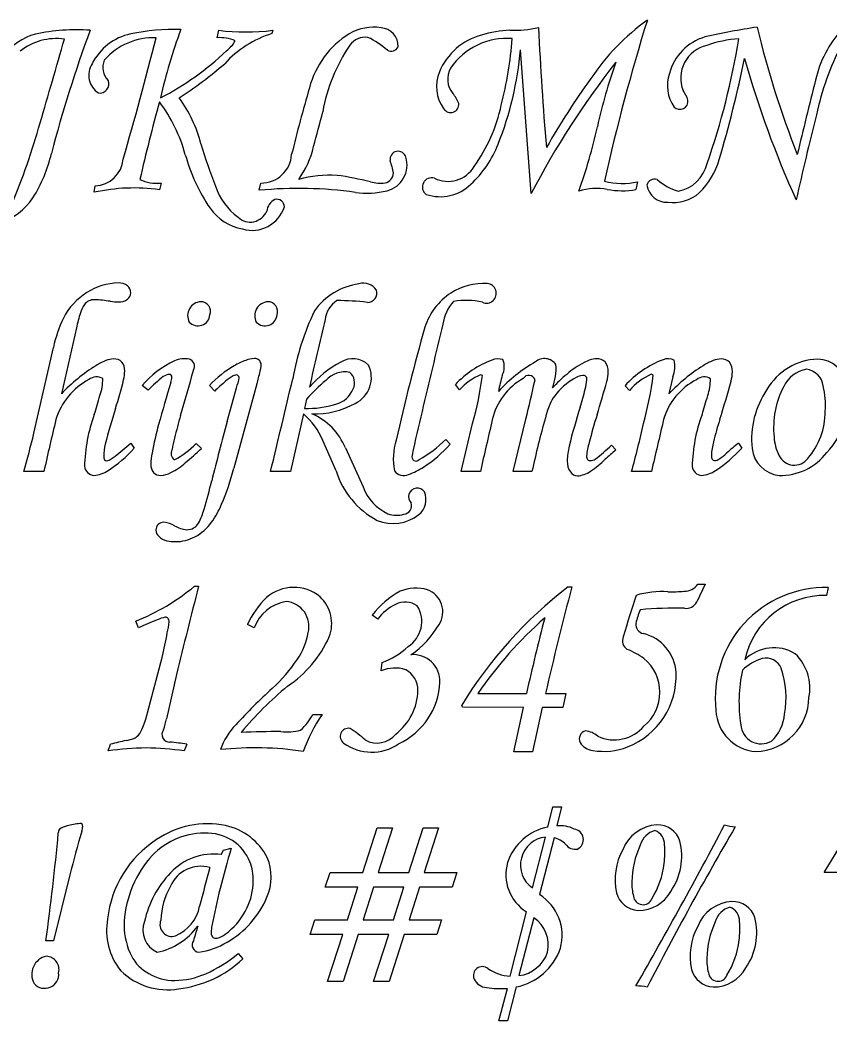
# Model space of a CAD drawing. Extents: x 0 to 16.6, y 0 to 4.
# Drawn here: x 5.77 to 8.82, y 0.127 to 3.891 of the extents above; entities that cross this region are included whole.
import ezdxf

# ---------------------------------------------------------------- set-up
doc = ezdxf.new("R2010")
doc.units = 0
doc.layers.add('WHITE', color=7, linetype='CONTINUOUS')

msp = doc.modelspace()

# ---------------------------------------------------------------- linework, layer by layer
at = {"layer": 'WHITE', "linetype": 'CONTINUOUS'}
for p, q in [((6.511291, 3.824105), (6.517826, 3.852255)), ((6.720909, 3.852255), (6.717893, 3.839688)), ((7.692592, 3.237979), (7.652377, 3.778864)), ((6.301171, 3.277691), (6.294636, 3.252557)), ((6.670138, 3.250546), (6.676171, 3.277691)), ((8.093228, 3.282215), (8.086693, 3.253059)), ((6.04983, 3.243006), (6.052846, 3.267134)), ((5.98222, 2.733131), (5.925919, 2.484806)), ((5.822367, 2.337018), (5.896261, 2.659739)), ((6.584431, 2.556187), (6.571959, 2.552354)), ((6.661342, 2.522507), (6.574378, 2.205316)), ((7.509616, 2.554302), (7.502829, 2.557192)), ((8.151791, 2.555307), (8.14425, 2.558701)), ((8.225456, 2.5489), (8.211107, 2.484806)), ((6.252159, 2.498881), (6.230041, 2.515973)), ((6.502494, 2.49486), (6.483392, 2.516475)), ((6.549244, 2.381254), (6.584431, 2.50793)), ((7.422903, 2.499887), (7.407823, 2.519994)), ((8.062816, 2.497876), (8.045725, 2.51547)), ((6.847836, 2.465705), (6.840296, 2.430517)), ((6.836275, 2.409404), (6.787514, 2.192749)), ((7.429941, 2.192749), (7.472734, 2.373389)), ((7.624478, 2.192749), (7.672602, 2.390088)), ((6.141569, 2.262119), (6.186811, 2.299317)), ((6.186811, 2.299317), (6.19988, 2.280718)), ((6.433124, 2.298814), (6.452729, 2.279713)), ((6.959033, 2.195797), (6.908857, 2.309716)), ((7.37163, 2.313895), (7.388721, 2.295798)), ((8.471998, 2.299317), (8.484565, 2.281221)), ((6.994063, 2.281607), (7.060479, 2.13489)), ((7.994451, 2.29228), (8.01104, 2.274183)), ((5.860068, 2.193251), (5.785169, 2.193251)), ((6.787514, 2.192749), (6.712615, 2.192749)), ((7.501824, 2.192749), (7.429941, 2.192749)), ((7.695859, 2.192749), (7.624478, 2.192749)), ((8.145256, 2.193251), (8.070356, 2.193251)), ((8.347333, 1.76942), (8.315334, 1.702718)), ((8.319686, 1.76942), (8.347333, 1.76942)), ((6.426087, 1.761377), (6.442173, 1.761377)), ((7.831583, 1.758864), (7.845658, 1.758864)), ((8.8098, 1.756853), (8.803768, 1.726692)), ((6.215464, 1.605043), (6.20541, 1.630177)), ((7.115765, 1.63822), (7.095155, 1.652798)), ((6.651288, 1.605043), (6.625651, 1.61761)), ((6.250148, 1.285841), (6.304438, 1.493448)), ((7.128332, 1.44318), (7.131851, 1.474346)), ((6.358997, 1.429785), (6.320754, 1.263178)), ((7.492273, 1.35873), (7.674746, 1.35873)), ((7.74663, 1.35873), (7.823037, 1.35873)), ((7.823037, 1.35873), (7.812481, 1.305948)), ((7.435093, 1.306577), (7.431449, 1.314494)), ((7.663687, 1.305948), (7.435093, 1.306577)), ((7.627494, 1.138555), (7.663687, 1.305948)), ((7.734565, 1.305948), (7.698372, 1.138555)), ((7.812481, 1.305948), (7.734565, 1.305948)), ((6.871965, 1.278803), (6.90665, 1.278803)), ((6.101858, 1.142074), (6.110403, 1.167208)), ((6.397937, 1.167208), (6.387883, 1.142074)), ((7.698372, 1.138555), (7.627494, 1.138555)), ((7.755678, 0.85563), (7.774277, 0.931534)), ((7.774277, 0.931534), (7.806449, 0.931534)), ((7.806449, 0.931534), (7.789358, 0.860656)), ((7.059465, 0.684718), (7.113252, 0.853619)), ((7.113252, 0.853619), (7.171563, 0.853619)), ((7.171563, 0.853619), (7.117776, 0.684718)), ((7.232387, 0.684718), (7.286174, 0.853619)), ((7.286174, 0.853619), (7.344485, 0.853619)), ((7.344485, 0.853619), (7.290195, 0.684718)), ((8.79472, 0.684718), (8.895256, 0.849597)), ((7.697367, 0.62691), (7.74663, 0.818431)), ((7.778801, 0.815415), (7.724009, 0.601776)), ((6.527126, 0.75258), (6.535671, 0.769671)), ((6.535671, 0.769671), (6.564324, 0.776206)), ((6.918211, 0.629423), (6.936811, 0.684718)), ((6.936811, 0.684718), (7.059465, 0.684718)), ((7.117776, 0.684718), (7.232387, 0.684718)), ((7.290195, 0.684718), (7.413352, 0.684718)), ((7.413352, 0.684718), (7.395256, 0.629423)), ((8.85102, 0.684718), (8.79472, 0.684718)), ((5.958091, 0.676173), (5.896764, 0.427848)), ((7.041368, 0.629423), (6.918211, 0.629423)), ((7.002159, 0.506769), (7.041368, 0.629423)), ((7.099679, 0.629423), (7.06047, 0.506769)), ((7.214291, 0.629423), (7.099679, 0.629423)), ((7.175081, 0.506769), (7.214291, 0.629423)), ((7.272602, 0.629423), (7.233392, 0.506769)), ((7.395256, 0.629423), (7.272602, 0.629423)), ((7.613419, 0.29514), (7.674746, 0.537433)), ((6.861409, 0.451474), (6.879505, 0.506769)), ((6.879505, 0.506769), (7.002159, 0.506769)), ((7.06047, 0.506769), (7.175081, 0.506769)), ((7.233392, 0.506769), (7.356047, 0.506769)), ((7.356047, 0.506769), (7.33795, 0.451474)), ((7.702394, 0.514309), (7.646596, 0.297151)), ((5.896764, 0.427848), (5.867608, 0.427848)), ((6.984063, 0.451474), (6.861409, 0.451474)), ((6.92726, 0.275536), (6.984063, 0.451474)), ((7.042374, 0.451474), (6.985571, 0.275536)), ((7.156985, 0.451474), (7.042374, 0.451474)), ((7.100182, 0.275536), (7.156985, 0.451474)), ((7.215296, 0.451474), (7.158493, 0.275536)), ((7.33795, 0.451474), (7.215296, 0.451474)), ((6.590966, 0.380093), (6.608057, 0.359986)), ((6.985571, 0.275536), (6.92726, 0.275536)), ((7.158493, 0.275536), (7.100182, 0.275536)), ((7.571194, 0.126742), (7.603366, 0.249396)), ((7.636543, 0.254926), (7.603366, 0.126742)), ((7.603366, 0.126742), (7.571194, 0.126742))]:
    msp.add_line(p, q, dxfattribs=at)
for centre, radius, start, end in [((8.639398, 3.185513), 0.870185, 125.836788, 146.118637), ((15.371057, 1.637638), 7.583632, 162.714703, 167.452059), ((5.982755, 3.090271), 0.763722, 86.134025, 101.679608), ((10.421669, 2.219212), 4.681485, 159.584226, 165.526182), ((6.343641, 3.11506), 0.740375, 87.567482, 102.248917), ((8.366717, 3.121608), 2.122311, 159.790499, 167.017261), ((6.619368, 4.711796), 0.865518, -96.737389, -83.262611), ((6.837517, 3.455342), 0.402532, 107.288289, 137.637059), ((7.100283, 3.68128), 0.18266, 81.222095, 120.019756), ((7.123498, 3.793155), 0.068804, -2.721029, 86.116431), ((7.634877, 3.409376), 0.444123, 92.855768, 106.890122), ((7.630927, 4.250039), 0.397507, -92.620963, -76.941566), ((17.237285, 4.261385), 9.524886, -177.601729, -174.880232), ((8.995674, 0.913608), 2.985289, 98.728974, 102.566029), ((12.049803, 4.706485), 3.606874, -166.497423, -158.520583), ((9.155045, 3.580644), 0.401329, 137.046379, 167.817816), ((5.891322, 3.620272), 0.22688, 106.16759, 143.98014), ((5.908883, 3.595208), 0.226156, 82.799563, 127.751113), ((-23.462925, 12.142136), 30.555425, -16.421463, -15.805683), ((6.229381, 3.633826), 0.209184, 101.811078, 153.788474), ((6.273397, 3.576203), 0.248071, 87.880616, 138.591642), ((-8.20679, 7.519685), 14.953224, -16.12175, -14.308498), ((6.52377, 3.689992), 0.134692, 65.486156, 95.316038), ((6.472316, 3.874215), 0.123795, -53.196293, -29.879561), ((7.189868, 3.549132), 0.342092, 121.93846, 165.288987), ((7.068827, 3.755877), 0.070515, 82.154731, 145.33613), ((6.952716, 3.555285), 0.298248, 48.07649, 65.06538), ((7.566228, 3.606407), 0.235798, 104.8381, 157.732889), ((7.600283, 3.567945), 0.254007, 85.273948, 145.977842), ((6.239871, 3.917665), 1.384712, -14.514271, -3.999312), ((8.404212, 3.637065), 0.198973, 106.956819, 164.537362), ((8.51109, 3.336506), 0.485518, 94.409885, 109.02278), ((5.770068, 4.259884), 2.739146, -19.357372, -9.228829), ((5.821213, 4.530184), 1.046982, -62.869471, -46.154177), ((7.536584, 3.436159), 0.637098, 145.61252, 170.055312), ((7.166294, 3.801958), 0.028602, -120.015611, -24.960609), ((6.413667, 3.883972), 1.243161, -21.723821, -4.850112), ((8.381829, 3.672451), 0.126427, 103.256554, 201.593284), ((9.805906, 3.309558), 1.064337, 152.796762, 167.803159), ((6.152362, 3.712687), 0.070635, 157.003195, 223.928644), ((5.489308, 4.947212), 1.610618, -56.871756, -49.276533), ((10.506407, 1.773011), 3.172332, 141.861868, 152.496981), ((9.845885, 3.076332), 1.948278, 160.330374, 167.754301), ((3.770991, 4.726139), 4.824945, -16.369418, -11.718343), ((12.042348, 4.74212), 3.684143, -164.316152, -155.500375), ((6.106699, 3.68297), 0.078067, 146.358186, 238.18936), ((7.475285, 3.640509), 0.138745, 156.534523, 216.42831), ((7.462758, 3.668405), 0.084053, 150.287098, 219.456601), ((8.34847, 3.6448), 0.143378, 161.576595, 214.472181), ((6.070534, 3.650075), 0.033815, -98.477266, 23.729709), ((10.154786, 2.049432), 2.763339, 144.078455, 150.470494), ((26.298496, -0.831411), 18.10312, 165.617378, 166.529003), ((12.584772, 1.968317), 5.963703, 163.761315, 166.24943), ((7.317387, 3.541576), 0.108929, 19.174317, 42.373416), ((8.155864, 3.549194), 0.132817, 17.78782, 35.289394), ((13.711441, 1.564295), 7.686707, 164.771773, 167.016561), ((5.821659, 3.227989), 0.59158, 15.347265, 36.916345), ((5.955528, 3.298615), 0.511149, 14.377434, 35.908605), ((7.389974, 3.573588), 0.030532, -149.561578, 7.083702), ((8.251789, 3.585699), 0.030812, -134.300966, 7.590248), ((2.966194, 4.52819), 4.063314, -15.903746, -13.985486), ((6.969756, 3.70233), 0.624676, -35.472088, -12.171289), ((3.501867, 4.155187), 2.43296, -23.247527, -15.522347), ((18.702796, 1.015671), 10.251442, 165.776963, 167.61525), ((5.923273, 3.939902), 2.068285, -19.572523, -12.575875), ((8.579626, 4.070736), 2.224576, -163.140136, -158.810112), ((5.367761, 3.509214), 0.534628, -32.47634, -12.962345), ((6.558998, 3.482979), 0.322284, -36.392101, -12.221898), ((7.192293, 3.367144), 0.030354, 14.683412, 188.837109), ((7.184293, 3.57582), 0.413211, -46.964455, -21.580665), ((6.049009, 3.376838), 0.109771, -87.996765, -4.888617), ((7.053636, 3.567704), 0.686377, -164.524591, -145.943356), ((6.677043, 3.392846), 0.115159, -90.434146, -3.476406), ((7.125307, 3.34603), 0.100563, -75.027763, 16.646723), ((6.806593, 3.238668), 0.376637, 11.753755, 19.191729), ((8.218724, 3.383431), 0.139245, -79.023072, -13.058578), ((8.115083, 3.452718), 0.298065, -45.061158, -16.848041), ((7.134375, 3.318459), 0.041072, -77.291507, -4.282294), ((7.379221, 3.400698), 0.116447, -115.666376, -31.515844), ((6.285576, 3.427981), 0.151097, -115.199064, -84.076012), ((6.940039, 2.822082), 0.485172, 87.292626, 104.516163), ((6.824757, 2.276363), 1.039576, 75.326881, 82.36058), ((7.126664, 3.446027), 0.168468, -103.237747, -84.294985), ((7.317973, 3.26306), 0.034423, 71.696069, 233.990705), ((8.037209, 3.544661), 0.268359, -104.820852, -77.950984), ((8.156195, 3.26394), 0.028834, 69.958667, 167.798274), ((8.31776, 3.469266), 0.234052, -130.397506, -108.050201), ((6.198513, 2.574183), 0.68515, 81.935104, 102.533347), ((6.734668, 3.343061), 0.241614, -161.561174, -126.695886), ((6.818321, 1.712047), 1.545619, 82.071587, 95.501556), ((7.076325, 3.54738), 0.307768, -98.371369, -75.902668), ((7.35062, 3.39166), 0.165142, -108.677303, -45.539431), ((7.940509, 3.025383), 0.231977, 80.431724, 107.164691), ((8.036018, 3.568266), 0.319254, -100.275416, -80.866764), ((8.203266, 3.281741), 0.076158, -171.157626, -87.641281), ((8.227197, 3.351936), 0.14776, -98.091143, -48.23222), ((5.620613, 3.355617), 0.238925, -72.17408, -33.961491), ((6.756614, 3.164143), 0.058954, 118.379749, 172.553506), ((6.73579, 3.18809), 0.028835, -0.481379, 104.454021), ((6.643675, 3.296794), 0.195086, -144.434062, -100.795142), ((6.636348, 3.198387), 0.067291, -133.196133, -23.287147), ((6.643277, 3.227649), 0.127708, -106.438837, -18.159044), ((6.144983, 2.675979), 0.226106, 91.247185, 122.857538), ((6.142909, 2.850631), 0.05148, 52.505564, 93.170598), ((7.077822, 2.656578), 0.244299, 97.660994, 144.980758), ((7.062737, 2.844389), 0.057052, 32.310494, 107.844214), ((7.515518, 2.670733), 0.229934, 86.955257, 122.81322), ((7.524503, 2.863347), 0.037136, -113.839995, 85.012466), ((6.145878, 2.662543), 0.237968, 121.283261, 153.11397), ((6.15349, 2.865401), 0.033326, -0.97569, 51.482017), ((6.156325, 2.865442), 0.030491, -53.423692, -1.144723), ((7.077246, 2.864503), 0.035272, -90.761943, 17.116364), ((7.518711, 2.664905), 0.236563, 122.698034, 162.558084), ((6.049206, 2.793461), 0.045744, 88.903217, 143.614102), ((6.028326, 2.323838), 0.515817, 80.900718, 87.582762), ((6.145453, 3.079533), 0.248921, -98.211535, -91.009764), ((6.143835, 2.881043), 0.050468, -93.144184, -52.589823), ((6.453589, 2.779068), 0.052696, 93.6701, 207.056911), ((6.450186, 2.795043), 0.036613, -19.86974, 89.954496), ((6.706116, 2.778973), 0.052803, 93.860039, 206.988486), ((6.702535, 2.795048), 0.036608, -19.834154, 89.959177), ((7.021044, 2.7497), 0.104394, 124.379864, 171.794793), ((6.963255, 1.859807), 0.976051, 83.320973, 90.068086), ((7.521254, 2.724296), 0.161868, 138.076581, 171.971039), ((7.447902, 2.57381), 0.262887, 76.45028, 100.31755), ((6.520532, 2.616775), 0.550744, 161.729903, 167.80315), ((6.105499, 2.75718), 0.112663, 145.743619, 163.365568), ((7.760344, 2.373854), 0.978687, 154.397433, 170.123006), ((6.362742, 2.563389), 0.476327, 154.272844, 168.329866), ((6.439622, 2.785908), 0.045119, -136.933178, -4.20536), ((6.69198, 2.78585), 0.045107, -136.866006, -4.098025), ((15.680432, 0.620059), 9.021319, 166.24804, 167.904233), ((15.276244, 0.482338), 8.295175, 164.236883, 167.267004), ((35.667481, -4.20141), 29.146827, 166.20846, 166.872036), ((6.178503, 2.39969), 0.227002, 112.042024, 122.626127), ((6.125332, 2.533957), 0.082601, 91.98761, 112.808381), ((6.124707, 2.576619), 0.039953, 44.648442, 93.213608), ((6.11797, 2.574566), 0.046305, -3.461265, 40.593385), ((6.492376, 2.300185), 0.339682, 114.59377, 140.560505), ((6.390773, 2.518654), 0.098758, 80.343818, 113.744688), ((6.397912, 2.588857), 0.028746, -30.506999, 70.857049), ((6.7286, 2.323906), 0.307247, 110.812745, 119.858403), ((6.655782, 2.520121), 0.097977, 92.3349, 111.778625), ((6.653322, 2.59396), 0.024106, -0.170204, 93.641613), ((7.15278, 2.262593), 0.384061, 117.265557, 139.808741), ((7.022225, 2.534247), 0.083205, 45.370637, 123.059778), ((7.673666, 2.272019), 0.363544, 110.66085, 136.991703), ((7.568438, 2.554215), 0.062379, 73.517684, 111.679047), ((7.992485, 2.105429), 0.574478, 119.565922, 137.389372), ((7.524435, 2.586761), 0.067459, -27.767071, 23.843582), ((7.743018, 2.565392), 0.052274, 34.361093, 130.564346), ((8.029025, 2.329227), 0.306051, 116.54519, 131.48132), ((7.946613, 2.506996), 0.11034, 94.398439, 119.517438), ((7.940824, 2.573972), 0.043123, 45.915155, 93.55345), ((7.930482, 2.572012), 0.05208, -4.695626, 39.227245), ((8.321567, 2.266337), 0.371693, 110.939161, 137.912484), ((8.207941, 2.561094), 0.0558, 65.458331, 110.135061), ((8.114186, 2.590638), 0.11884, -20.561215, 10.283567), ((8.458124, 2.405954), 0.219537, 111.582609, 122.615559), ((8.410243, 2.529518), 0.087029, 91.703644, 112.193462), ((8.409719, 2.577852), 0.038712, 42.372723, 93.056102), ((8.396367, 2.571337), 0.053132, -3.872416, 37.854063), ((8.776457, 2.388638), 0.226942, 91.4813, 150.262868), ((8.767796, 2.50245), 0.113088, 8.651716, 88.584052), ((6.396505, 2.040107), 0.647463, 121.717453, 136.620014), ((6.015396, 2.571948), 0.148794, -13.351356, -0.068318), ((1.383834, 3.91986), 5.215418, -16.893811, -14.951631), ((6.760668, 2.264872), 0.374414, 119.616698, 137.779034), ((5.630683, 2.81211), 1.070573, -15.69473, -13.097544), ((6.542165, 2.603678), 0.135616, -14.593456, -4.139564), ((6.991386, 2.473191), 0.094444, 77.9595, 138.486936), ((6.975897, 2.526376), 0.052664, -25.260864, 48.071726), ((6.985103, 2.545821), 0.106792, -64.525456, 26.494581), ((7.571754, 2.582983), 0.214746, -20.599934, 3.179882), ((7.828614, 2.571208), 0.153812, -14.745558, -1.288628), ((8.666876, 2.062934), 0.621049, 121.78018, 137.211794), ((8.291207, 2.5702), 0.15819, -13.764823, -0.88799), ((8.750224, 2.459964), 0.119941, 100.744896, 153.986454), ((8.718787, 2.505009), 0.073357, 7.783268, 82.893267), ((6.147522, 2.314942), 0.253045, 117.812855, 163.124242), ((6.058019, 2.504475), 0.044621, 58.079033, 129.803448), ((5.893261, 2.540484), 0.188361, -19.173723, 0.566945), ((4.600793, 2.923926), 1.60652, -17.905124, -13.914932), ((6.624981, 2.141406), 0.516512, 127.686872, 136.203828), ((10.542529, 1.216888), 4.40444, 162.688065, 164.825059), ((6.334817, 2.513888), 0.044394, 93.527383, 125.220896), ((6.332819, 2.549759), 0.008471, -10.990406, 94.964831), ((6.269387, 2.549788), 0.071766, -18.064792, -1.312781), ((6.969182, 2.026987), 0.660834, 130.132592, 134.927306), ((6.652999, 2.406115), 0.167193, 118.993752, 131.03444), ((6.583702, 2.545405), 0.010807, 3.867258, 86.132742), ((6.412861, 2.573504), 0.183675, -20.917049, -8.570076), ((-89.109851, 25.317571), 98.573335, -13.567757, -13.359179), ((7.398865, 1.965961), 0.743893, 130.003388, 137.794195), ((7.59763, 2.34058), 0.236449, 113.636596, 137.643023), ((6.112571, 2.744894), 1.409985, -15.27674, -7.768619), ((7.776758, 2.336429), 0.235669, 118.790273, 167.462538), ((8.404775, 2.328797), 0.851342, 164.568069, 168.786257), ((7.684285, 2.530394), 0.024499, 18.945359, 149.122409), ((3.223806, 3.514184), 4.588614, -14.180362, -12.278561), ((8.306053, 2.002156), 0.734636, 130.771327, 136.545037), ((7.987319, 2.31765), 0.261222, 120.764552, 142.056454), ((7.895099, 2.482579), 0.072512, 96.110508, 124.814035), ((7.888458, 2.540426), 0.014294, 44.285503, 94.323596), ((7.723265, 2.552585), 0.179822, -16.080345, -4.784077), ((7.883626, 2.539012), 0.018889, -4.323463, 37.102544), ((4.130866, 3.587042), 3.988548, -17.218172, -15.337437), ((8.237632, 2.348751), 0.22978, 113.978625, 139.534481), ((6.767786, 2.737287), 1.395918, -15.092327, -7.490706), ((8.424624, 2.321423), 0.243161, 116.884441, 164.034728), ((8.343606, 2.503328), 0.045395, 58.726272, 129.60327), ((8.170549, 2.541633), 0.196624, -18.75536, 0.143761), ((5.347444, 3.374538), 3.209808, -17.856473, -15.207388), ((6.933384, 2.540451), 0.09727, -75.054902, -22.07111), ((6.43141, 2.878638), 1.5121, -17.079439, -14.392832), ((8.856979, 2.313243), 0.33523, 145.895934, 185.669235), ((8.943952, 2.356619), 0.33946, 152.651334, 185.70866), ((8.440761, 2.439445), 0.358742, -3.256614, 12.148997), ((8.59357, 2.464789), 0.291205, -43.478909, 10.821249), ((2.668504, 3.456029), 3.540265, -17.236454, -16.026586), ((6.876508, 2.726918), 0.317629, -91.545137, -60.889154), ((7.905948, 2.386615), 0.154708, 143.668899, 158.041206), ((5.444259, 3.307221), 3.028105, -17.299118, -15.884865), ((8.632192, 1.63787), 2.625059, 162.436514, 165.473652), ((6.67417, 2.215109), 0.253039, 21.955407, 50.161055), ((6.853103, 2.781267), 0.350984, -92.091106, -72.530218), ((6.777585, 2.194101), 0.233495, 22.009645, 67.233093), ((10.921465, 1.510747), 3.750601, 165.991939, 168.570384), ((8.104617, 2.303423), 0.370083, 157.597354, 165.620693), ((10.31006, 1.666731), 2.551503, 162.486911, 165.883861), ((8.530458, 2.418865), 0.268466, -41.109887, 0.042663), ((28.478944, -2.955097), 23.197393, 166.682377, 167.177201), ((6.603305, 2.202108), 0.59023, 159.688367, 178.983775), ((10.565945, 1.229853), 4.353176, 164.348652, 165.512167), ((16.151557, -0.224913), 9.9497, 164.815135, 166.142827), ((27.583976, -2.330911), 20.585342, 166.749055, 167.305561), ((11.463795, 1.365304), 3.857721, 164.51396, 167.614356), ((10.318835, 1.668625), 2.489978, 162.764897, 165.252828), ((4.686488, 3.136195), 3.512792, -15.570945, -12.534472), ((39.898373, -5.124973), 32.585532, 166.669308, 167.021518), ((8.894398, 2.199481), 0.596209, 159.653219, 178.75445), ((9.614868, 2.001443), 1.273081, 162.214894, 166.206613), ((1.824912, 3.294629), 4.110555, -15.541654, -13.471629), ((7.538741, 2.024373), 1.294038, 164.516696, 169.366544), ((6.304256, 2.246205), 0.219012, 166.777267, 179.124377), ((6.716867, 2.220703), 0.378627, 164.967482, 171.656169), ((6.205703, 2.513915), 0.313031, -62.40919, -43.405136), ((7.407441, 2.240351), 0.233226, 162.454283, 190.991099), ((7.055285, 2.627257), 0.445275, -61.004522, -44.728665), ((8.16786, 2.226164), 0.268065, 163.464285, 174.671151), ((8.615436, 2.241447), 0.245305, 164.991297, 177.04892), ((8.915248, 1.727308), 0.723647, 127.77208, 132.349489), ((8.779787, 2.332535), 0.173881, -176.80807, -152.589214), ((5.866812, 2.573274), 0.44331, -58.04822, -41.295044), ((5.975889, 2.448358), 0.249268, -56.444648, -48.343369), ((6.526344, 2.212925), 0.264237, 169.041544, 178.379735), ((6.370428, 2.261227), 0.031656, 152.900787, 231.41399), ((5.59089, 3.185507), 1.250292, -50.083757, -46.424476), ((7.014543, 2.631691), 0.502825, -57.067701, -41.913785), ((8.100015, 2.227394), 0.271496, 166.881952, 178.930702), ((7.649638, 2.631934), 0.484006, -54.073459, -44.568151), ((8.716739, 1.437748), 1.094365, 130.1543, 132.932462), ((8.140951, 2.584236), 0.458137, -57.615984, -41.407339), ((8.294986, 2.404195), 0.194461, -57.054171, -46.938022), ((8.636567, 2.291836), 0.113782, -174.093426, -95.846562), ((8.630761, 2.398069), 0.219499, -91.510067, -37.510303), ((6.106622, 2.248096), 0.021403, 176.100536, 209.714282), ((6.095753, 2.242845), 0.009396, -145.239876, -86.492838), ((6.091228, 2.270388), 0.037273, -82.13571, -52.978783), ((6.22949, 2.409455), 0.245441, -64.000783, -48.17579), ((7.259415, 2.247854), 0.01544, 156.619937, 319.342842), ((7.893543, 2.228682), 0.065086, 176.671706, 214.847338), ((7.920726, 2.249596), 0.019828, 175.765183, 214.93509), ((7.914085, 2.246815), 0.012881, -138.271107, -85.801347), ((7.91456, 2.267101), 0.033136, -89.190826, -54.870895), ((7.647633, 2.578211), 0.468877, -55.080004, -46.341182), ((8.400303, 2.252203), 0.029905, 176.410149, 206.209716), ((8.381833, 2.24343), 0.009463, -152.055172, -88.875918), ((8.378228, 2.272482), 0.0387, -84.379791, -54.42386), ((8.682182, 2.280248), 0.063181, -153.934158, -36.860253), ((6.05097, 2.216611), 0.038017, -173.907479, -93.685268), ((6.040162, 2.287649), 0.109296, -85.611324, -55.915195), ((6.305373, 2.217838), 0.043236, 176.607227, 220.544221), ((6.298642, 2.214916), 0.036286, -136.050041, -87.196351), ((6.295351, 2.26804), 0.089509, -86.755539, -62.211432), ((5.638637, 2.446947), 0.966435, -22.979137, -14.478894), ((7.261741, 2.289613), 0.316912, -162.780736, -117.854841), ((7.212851, 2.219126), 0.04148, -145.924795, -62.383118), ((7.15631, 2.408085), 0.238092, -71.443556, -56.447629), ((7.867899, 2.210038), 0.033394, -146.264068, -91.936887), ((7.858759, 2.279297), 0.102946, -85.536606, -56.196107), ((8.335522, 2.215957), 0.037358, -174.599265, -92.918479), ((8.326789, 2.28151), 0.10309, -86.200421, -54.724029), ((4.64845, 2.601568), 1.895598, -16.876915, -13.530632), ((7.232947, 2.201129), 0.184751, -158.99005, -115.367241), ((7.264152, 2.09832), 0.032613, 33.234337, 226.354609), ((7.225444, 2.08733), 0.072024, -51.625234, 23.625818), ((7.210837, 2.064642), 0.032412, -83.762087, 18.114981), ((6.234595, 2.111893), 0.235746, -28.551925, -14.907654), ((6.198916, 2.208818), 0.357651, -35.270021, -22.898735), ((7.186786, 2.126009), 0.097564, -109.762912, -73.583694), ((6.31093, 1.972619), 0.029619, 88.944596, 179.113361), ((6.301229, 1.902301), 0.100455, 59.846128, 84.145548), ((6.398082, 2.024445), 0.050363, -90.164812, -30.062134), ((6.336332, 2.115587), 0.191652, -61.351851, -36.235662), ((7.173834, 2.152067), 0.154816, -112.868615, -51.524826), ((6.314135, 1.973727), 0.032826, -178.865329, -132.593272), ((6.409934, 2.089327), 0.115867, -120.177541, -95.943402), ((6.336488, 1.994628), 0.063384, -134.682365, -102.194193), ((6.352457, 2.059947), 0.130615, -102.988833, -89.234), ((6.35538, 2.085267), 0.155928, -90.432171, -62.152962), ((8.270073, 1.802053), 0.059383, -92.040136, -33.33459), ((5.895159, 2.403206), 0.832964, -68.132178, -50.402059), ((25.094372, -3.093513), 19.273673, 165.410483, 166.426773), ((6.800213, 1.60126), 0.156075, 50.832528, 131.042429), ((7.347664, 1.463826), 0.315391, 117.83715, 143.189642), ((7.259416, 1.603588), 0.151134, 73.265581, 112.988987), ((7.273104, 1.666121), 0.087445, -33.233277, 70.055497), ((8.834516, 0.453435), 1.646214, 127.534288, 148.462647), ((21.488015, -1.829769), 14.10646, 165.262175, 166.93648), ((8.182977, 1.413809), 0.327623, 85.750024, 106.952877), ((8.2059, 2.625974), 0.885444, -89.912183, -85.98094), ((8.800636, 1.341551), 0.415404, 88.735904, 186.458417), ((6.934484, 1.474309), 0.34046, 134.058355, 155.108273), ((6.794904, 1.553311), 0.15265, 98.999813, 160.190489), ((6.762945, 1.610249), 0.09418, -14.2494, 85.078017), ((6.80109, 1.620024), 0.141415, -20.337418, 46.301598), ((7.219149, 1.624106), 0.078151, 54.43596, 118.064161), ((12.230912, 0.355447), 4.364629, 161.682209, 163.817558), ((8.276339, 1.72198), 0.043494, -99.340654, -26.287908), ((8.795239, 1.421424), 0.305387, 88.399733, 167.906437), ((7.266071, 1.52354), 0.18906, 116.273525, 142.657026), ((7.170806, 1.629078), 0.110598, -57.867114, 31.995816), ((8.409804, 1.544392), 0.332798, 157.190389, 166.52951), ((8.242257, 0.027034), 1.65225, 89.06288, 94.833746), ((7.026714, -0.187601), 1.967664, 112.122551, 114.348831), ((6.342995, 1.511951), 0.135914, 101.240219, 114.926671), ((6.317485, 1.631913), 0.013381, 41.957818, 94.21245), ((6.01369, 1.657584), 0.318797, -12.917419, -5.385373), ((6.310814, 1.629168), 0.020321, -4.243755, 35.123046), ((8.791614, 0.46209), 1.578686, 131.593672, 145.391514), ((21.140437, -1.756046), 13.821239, 165.764343, 166.975863), ((8.121846, 1.618674), 0.035833, 174.810521, 258.658654), ((2.356323, 2.391492), 4.048962, -12.814546, -11.470258), ((6.59625, 1.633371), 0.262099, -33.984874, -10.175478), ((7.047599, 1.788816), 0.34395, -55.900161, -29.739553), ((8.076283, 1.426118), 0.162066, 3.911064, 76.251499), ((6.52227, 1.760201), 0.452891, -55.841858, -24.710797), ((8.073563, 1.556378), 0.037676, 155.743902, 238.544686), ((7.036188, 1.736312), 0.278886, -69.939139, -46.081845), ((7.934699, 1.230556), 0.316952, 54.858152, 67.908192), ((8.605372, 1.376217), 0.1541, 58.51901, 134.882803), ((8.562241, 1.378538), 0.178729, -11.336886, 46.245351), ((6.323542, 1.815339), 0.589942, -47.946756, -33.834173), ((7.249222, 1.403724), 0.100665, -1.48747, 95.010417), ((8.011741, 1.362667), 0.165092, -50.050061, 50.326557), ((8.617111, 1.307836), 0.189873, 106.924249, 133.222695), ((8.576466, 1.429792), 0.06146, 22.168119, 103.769306), ((7.180374, 1.324937), 0.129189, 71.677094, 113.755538), ((7.180755, 1.371622), 0.085952, -1.261, 62.089936), ((7.949663, 1.425802), 0.288533, -68.436563, 2.258437), ((9.026075, 1.328274), 0.551744, 167.659242, 189.121503), ((8.309346, 1.342686), 0.342294, -10.361021, 18.797599), ((7.078566, 1.414425), 0.271613, -64.808015, -2.809712), ((8.032019, -0.067526), 1.952515, 132.270432, 137.956269), ((7.655431, 0.326749), 1.375951, 129.697828, 139.958996), ((7.0557, 1.373602), 0.21102, -52.715273, -1.051098), ((8.531415, 1.346023), 0.206085, -88.17162, -0.728028), ((5.792809, 1.404275), 0.472426, -21.477854, -14.518528), ((8.548455, 1.300384), 0.160682, -178.017356, -93.733948), ((8.490149, 1.294185), 0.156455, -47.2878, -4.788377), ((5.602685, 1.417043), 0.734368, -15.427961, -12.0942), ((6.66211, 1.398469), 0.241576, -47.399744, -29.693181), ((7.376276, 0.950724), 0.572875, 145.06198, 160.647117), ((6.13736, 1.265459), 0.101019, -39.362299, -19.763847), ((6.332126, 1.203569), 0.028139, 139.934097, 274.678142), ((6.741086, 1.077646), 0.227343, 134.402586, 162.211295), ((6.729292, -1.552434), 2.767309, 89.536408, 92.635935), ((6.773415, 1.409951), 0.196373, -96.35369, -74.580244), ((7.005731, 1.196546), 0.030858, 79.05431, 233.726304), ((6.7949, 0.879577), 0.409327, 47.948631, 58.036311), ((7.113144, 1.262485), 0.090433, -119.170208, -38.891379), ((7.904192, 1.187713), 0.030567, 103.281193, 206.354656), ((7.888916, 1.136007), 0.081873, 48.655969, 84.213811), ((8.005057, 1.331312), 0.147526, -114.875912, -40.191888), ((8.558061, 1.245992), 0.076929, -176.135456, -60.214423), ((6.389789, 0.113971), 1.089663, 101.624679, 104.856361), ((6.146685, 1.311521), 0.132347, -79.755906, -67.129951), ((6.179279, 1.235876), 0.049986, -67.855081, -43.622713), ((6.255653, 0.327213), 0.85196, 80.386151, 84.695163), ((7.093001, 1.318844), 0.181098, -125.640867, -56.034425), ((7.930173, 1.206451), 0.062387, -148.812187, -95.361292), ((6.24487, 0.24299), 0.910388, 80.961973, 99.038027), ((6.654427, -0.082984), 1.236916, 81.569446, 96.0243), ((7.966722, 1.3841), 0.24348, -100.023437, -68.563198), ((6.013637, 0.640817), 0.229081, 94.467812, 106.771499), ((5.997111, 0.859965), 0.009331, -8.130102, 98.130102), ((6.475115, 0.533053), 0.335454, 78.210018, 124.669721), ((-2.271193, 1.57039), 8.218606, -7.991077, -5.140513), ((5.934704, 0.834772), 0.020361, 140.996735, 182.133367), ((5.960611, 0.791391), 0.069995, 100.767456, 126.59672), ((10.445225, -0.447171), 4.625611, 163.842391, 165.945011), ((5.94635, 0.861884), 0.060086, -21.311543, -3.089395), ((6.464227, 0.563449), 0.270063, 89.98649, 139.907981), ((6.469442, 0.644991), 0.188591, 58.015956, 91.565177), ((6.494673, 0.635099), 0.231571, 27.338057, 77.788142), ((7.79267, 0.660915), 0.198197, 100.756962, 161.915116), ((7.801092, 0.740908), 0.120322, 63.498723, 95.596552), ((7.849514, 0.809205), 0.039733, -64.056399, 82.381346), ((8.174865, 0.716479), 0.148002, 93.681182, 158.533388), ((-9.140817, 10.131839), 19.856478, -29.817433, -27.822406), ((8.18105, 0.764928), 0.081372, 106.216549, 163.34274), ((20.12317, -5.945382), 13.501616, 149.746281, 152.665156), ((8.13873, 0.790826), 0.055791, -1.909001, 69.437812), ((8.167968, 0.775359), 0.088855, 18.454349, 91.680119), ((8.490126, 1.14521), 0.289598, -103.968188, -95.884303), ((6.504567, 0.466433), 0.407229, 122.74556, 173.777383), ((6.47598, 0.661366), 0.171267, 21.786804, 56.969409), ((7.758507, 0.71328), 0.10582, 96.444335, 234.706059), ((7.759065, 0.728736), 0.088897, 44.602401, 77.172959), ((7.858292, 0.816734), 0.044105, -144.558369, -78.750478), ((8.027099, 0.746662), 0.232215, -34.801111, 14.164187), ((6.499168, 0.530974), 0.223362, 82.809668, 136.727979), ((11.327319, -0.600587), 4.957992, 163.877518, 165.69266), ((8.245325, 0.657495), 0.236954, 151.477483, 191.955159), ((8.4124, 0.645702), 0.340576, 155.256456, 179.339009), ((7.849951, 0.762435), 0.345559, -7.273284, 4.403539), ((6.578862, 0.468841), 0.418691, 140.106494, 159.189265), ((6.45299, 0.65556), 0.194795, -0.738393, 20.862906), ((6.526803, 0.668956), 0.188106, -23.911093, 22.666557), ((7.76152, 0.67642), 0.163851, 163.688005, 238.022394), ((7.871242, 0.755698), 0.323611, -31.494829, -6.567347), ((6.612648, 0.418927), 0.382811, 136.159782, 167.554144), ((6.450427, 0.583458), 0.124929, 74.460938, 156.308667), ((18.373174, -2.473324), 12.30647, 165.038578, 165.738252), ((6.412959, 0.654703), 0.234816, -26.343569, -0.403453), ((8.246313, 0.640835), 0.174688, 177.113846, 194.717109), ((6.530108, 0.483493), 0.36793, 158.624754, 179.819717), ((6.584996, 0.494758), 0.285093, 150.843265, 177.690058), ((8.310866, 0.158545), 1.847524, 165.387227, 169.81763), ((8.101512, 0.634003), 0.091647, -163.784581, -93.903023), ((8.096885, 0.68045), 0.13789, -90.66937, -28.747867), ((6.382478, 0.721298), 0.341426, -60.638424, -22.123947), ((7.628703, 0.448429), 0.18055, -15.452836, 58.13873), ((8.113505, 0.600339), 0.036357, -173.869741, -22.140474), ((8.456869, 0.428443), 0.148002, 93.681182, 158.533388), ((8.449972, 0.487322), 0.088855, 18.454349, 91.680119), ((6.294253, 0.589253), 0.154837, -66.917164, -11.493881), ((6.390937, 0.661459), 0.257576, -50.210308, -25.516728), ((8.463054, 0.476892), 0.081372, 106.216549, 163.34274), ((8.420734, 0.50279), 0.055791, -1.909001, 69.437812), ((6.339859, 0.467948), 0.243875, 169.933869, 218.60692), ((6.323655, 0.468307), 0.091059, 158.669581, 245.916134), ((6.341281, 0.489199), 0.044539, 157.492601, 287.883393), ((7.634485, 0.4117), 0.123046, -12.248323, 56.502776), ((8.694404, 0.357666), 0.340576, 155.256456, 179.339009), ((8.131955, 0.474399), 0.345559, -7.273284, 4.403539), ((8.309103, 0.458626), 0.232215, -34.801111, 14.164187), ((6.412018, 0.484803), 0.249839, -179.965083, -153.04345), ((6.233906, 0.634277), 0.254593, -78.078832, -36.274551), ((7.414209, 0.164342), 1.026003, 161.867782, 165.072129), ((6.513858, 0.458442), 0.024986, 176.379891, 216.208204), ((6.636504, 0.452172), 0.14779, 167.104789, 176.955991), ((6.45326, 0.581948), 0.156623, -61.495453, -49.11424), ((8.527329, 0.369459), 0.236954, 151.477483, 191.955159), ((6.444906, 0.412692), 0.027234, 144.144138, 265.517636), ((6.409653, 0.647734), 0.264277, -82.799753, -57.952343), ((6.505652, 0.453141), 0.015244, -141.647694, -88.641877), ((6.503597, 0.487127), 0.049285, -87.190579, -60.314158), ((8.153246, 0.467662), 0.323611, -31.494829, -6.567347), ((6.258725, 0.779655), 0.519648, -66.168325, -50.25597), ((7.594577, 0.470561), 0.21968, -78.987193, -18.646601), ((7.629138, 0.428822), 0.132823, -82.447192, -18.992279), ((5.884681, 0.302022), 0.070156, 102.397062, 209.178505), ((5.865705, 0.319298), 0.051394, -13.145045, 85.63248), ((6.33196, 0.446132), 0.160959, -152.394992, -118.696323), ((6.317401, 0.668836), 0.42411, -83.302587, -46.738252), ((8.528317, 0.352799), 0.174688, 177.113846, 194.717109), ((5.863419, 0.302031), 0.05263, -139.454225, 6.084931), ((6.325071, 0.495581), 0.251458, -134.352622, -80.433046), ((6.350782, 0.470362), 0.191313, -120.156663, -89.577458), ((6.348614, 0.576827), 0.297794, -89.311396, -66.220648), ((7.509131, 0.297498), 0.033761, 50.883801, 202.539173), ((7.622707, 0.45702), 0.162145, -124.687134, -93.283727), ((8.383516, 0.345967), 0.091647, -163.784581, -93.903023), ((8.395509, 0.312303), 0.036357, -173.869741, -22.140474), ((8.378889, 0.392413), 0.13789, -90.66937, -28.747867), ((7.529809, 0.310185), 0.057848, -153.702567, -95.087176), ((7.576888, 0.570469), 0.322162, -99.326139, -85.285622), ((8.078967, -0.049012), 0.30756, 80.605644, 88.513692)]:
    msp.add_arc(centre, radius, start, end, dxfattribs=at)

doc.saveas('drawing.dxf')
